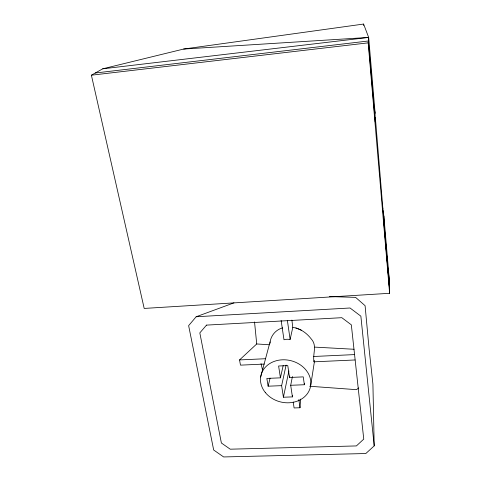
<?xml version="1.0" encoding="UTF-8"?>
<svg xmlns="http://www.w3.org/2000/svg" width="481" height="481" viewBox="0 0 481 481"><rect width="100%" height="100%" fill="white"/><g stroke="black" fill="none" stroke-linecap="round" stroke-linejoin="round"><path stroke-width="0.72" d="M270.033 343.35C270.25 336.141 275.733 329.599 282.708 327.856M355.062 359.968L314.015 361.82C312.373 353.914 317.598 345.683 311.147 338.828C306.674 333.008 300.192 328.337 292.791 327.405L291.889 320.069M374.982 118.663L375.12 113.155L368.674 37.434L363.594 24.05L183.64 49.05L102.724 68.819L91.39 75.192L144.192 308.429L389.61 293.296L389.267 279.329L383.886 216.191L383.068 210.474M300.625 399.086L300.012 407.75L294.095 407.954L293.218 402.032M389.61 293.296L368.175 42.857L368.674 37.434L183.64 49.05M314.015 361.82L314.243 360.365M310.588 386.159L314.454 361.417M286.111 365.097L281.625 385.654L283.405 397.228L292.412 396.891L290.692 385.287L304.359 384.74L304.605 383.267M292.412 396.891L292.688 395.436M290.692 385.287L292.436 376.509M304.359 384.74L303.258 376.888L289.532 377.465L289.827 376.022M283.405 397.228L288.907 370.941M281.12 320.43L283.982 339.742L287.001 339.231L290.121 339.43L292.791 327.405M281.625 385.654L268.103 386.195L266.847 378.415L280.429 377.844L283.195 365.518M268.103 386.195L270.081 378.168M260.654 377.008L270.051 341.895M233.94 302.868L196.158 316.757L188.636 325.637L213.678 450.006L223.647 456.95L365.825 453.529L374.2 445.875L372.919 384.121L369.011 348.094L365.091 305.688L355.591 297.366L329.461 296.573M264.201 364.069L240.476 365.145L239.556 359.926L256.722 343.963L269.276 344.757M358.748 387.92L356.505 389.67L309.662 386.255M102.724 68.819L368.674 37.434M95.268 73.01L368.344 40.999L375.264 122L375.366 117.785L389.496 288.522L383.982 224.074L383.886 216.191M91.39 75.192L368.175 42.857M196.158 316.757L350.042 307.996L360.864 316.167L374.2 445.875M239.556 359.926L265.578 358.718M313.311 356.505L354.479 354.593M314.815 347.126L354.064 349.266M295.869 327.916L301.701 330.369M261.009 363.594L262.734 370.863M374.489 109.542L375.12 113.155M280.429 377.844L278.607 365.999L287.77 365.59L289.532 377.465M287.391 320.562L290.121 339.43M298.833 399.591L300.012 407.75M382.654 207.618L382.864 209.043M388.414 272.625L389.267 279.329M254.533 321.951L256.722 343.963M363.594 24.05L363.72 25.493M206.517 325.108L199.825 332.888L221.386 443.001L230.237 449.188L356.397 445.929L363.756 439.111L351.328 324.837L341.817 317.688L206.517 325.108M265.446 392.676A25.403 21.272 13.6 0 0 308.79 391.42A25.403 21.272 13.6 0 0 282.768 359.788A25.403 21.272 13.6 0 0 265.446 392.676"/></g></svg>
